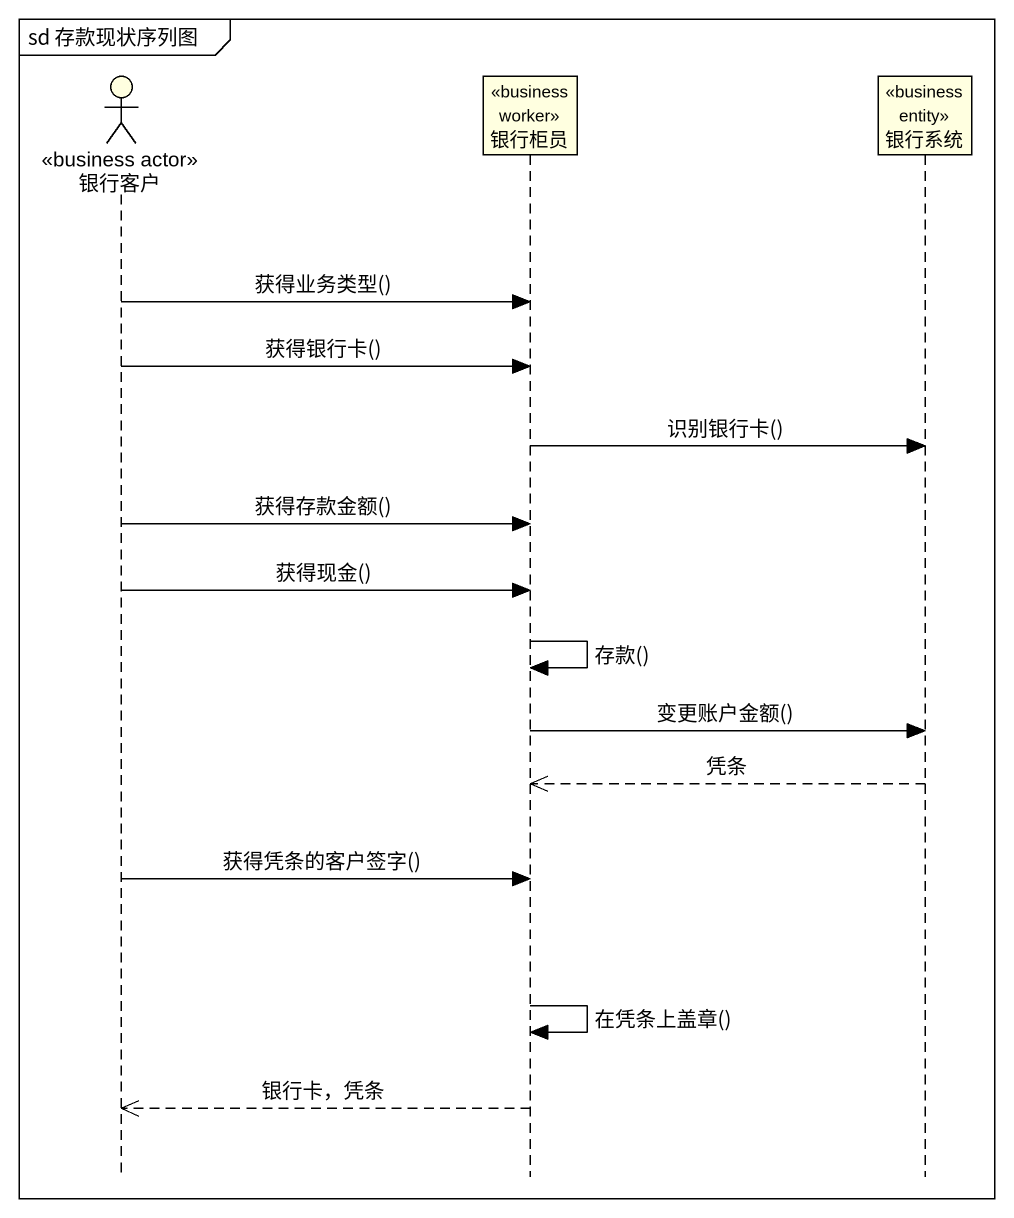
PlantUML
@startuml
mainframe sd 存款现状序列图
hide footbox
actor 银行客户 <<business actor>> #FFFFE0
participant 银行柜员 <<business worker>> #FFFFE0
participant 银行系统 <<business entity>> #FFFFE0

银行客户 -> 银行柜员 : 获得业务类型()
银行客户 -> 银行柜员 : 获得银行卡()
银行柜员 -> 银行系统 : 识别银行卡()
银行客户 -> 银行柜员 : 获得存款金额()
银行客户 -> 银行柜员 : 获得现金()
银行柜员 -> 银行柜员 : 存款()
银行柜员 -> 银行系统 : 变更账户金额()
银行系统 -->> 银行柜员 : 凭条
银行客户 -> 银行柜员 : 获得凭条的客户签字()
银行柜员 -> 银行柜员 : 在凭条上盖章()
银行柜员 -->> 银行客户 : 银行卡，凭条
@enduml
